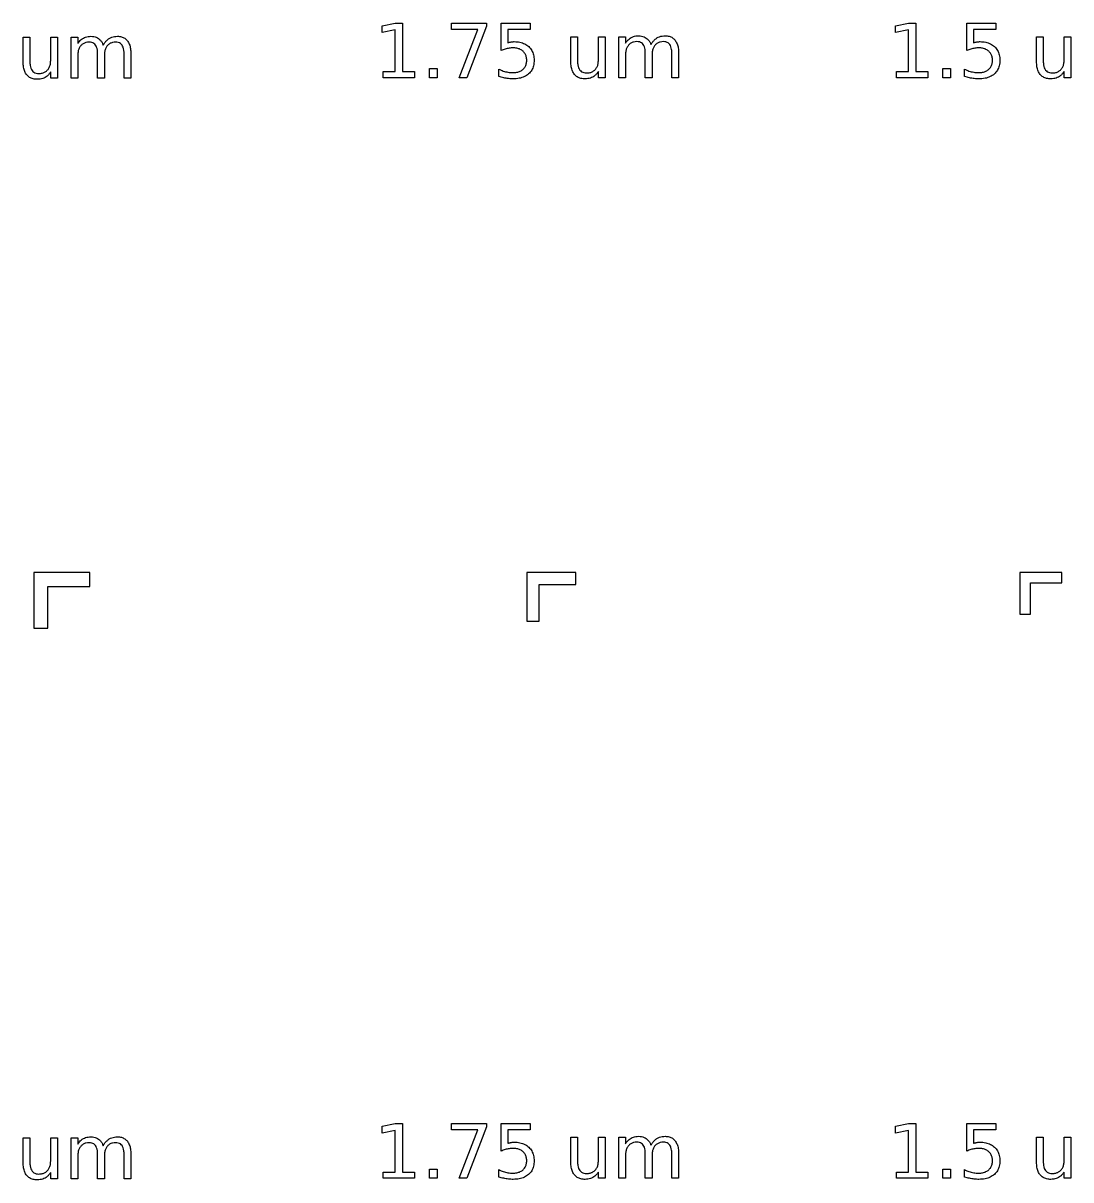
# Model space of a CAD drawing. Extents: x 1 to 50643, y 2 to 54380.
# Drawn here: x 47510 to 48576, y 24680 to 25857 of the extents above; entities that cross this region are included whole.
import ezdxf

# ---------------------------------------------------------------- set-up
doc = ezdxf.new("R2010")
doc.units = 0
doc.layers.add('Layer_1', color=7, linetype='CONTINUOUS')

msp = doc.modelspace()

# ---------------------------------------------------------------- linework, layer by layer
at = {"layer": 'Layer_1', "color": 7}
for points in [[(47876.131878, 25807.334309), (47888.409012, 25807.334309), (47888.409012, 25849.709108), (47875.052982, 25847.030969), (47875.052982, 25853.876422), (47888.33458, 25856.554561), (47895.849676, 25856.554561), (47895.849676, 25807.334309), (47908.126783, 25807.334309), (47908.126783, 25801.009906), (47876.131878, 25801.009906)], [(47945.627801, 25856.554561), (47981.343024, 25856.554561), (47981.343024, 25853.354833), (47961.178798, 25801.009906), (47953.328881, 25801.009906), (47972.302604, 25850.229888), (47945.627801, 25850.229888)], [(48398.245345, 25807.334309), (48410.522479, 25807.334309), (48410.522479, 25849.709108), (48397.166449, 25847.030969), (48397.166449, 25853.876422), (48410.448048, 25856.554561), (48417.963143, 25856.554561), (48417.963143, 25807.334309), (48430.24025, 25807.334309), (48430.24025, 25801.009906), (48398.245345, 25801.009906)], [(47923.305756, 25810.459525), (47931.155672, 25810.459525), (47931.155672, 25801.009906), (47923.305756, 25801.009906)], [(48445.419223, 25810.459525), (48453.26914, 25810.459525), (48453.26914, 25801.009906), (48445.419223, 25801.009906)], [(47521.018549, 25298.098088), (47521.018549, 25283.924433), (47521.018549, 25241.405308), (47535.19263, 25241.405308), (47535.19263, 25283.924433), (47577.711471, 25283.924433), (47577.711471, 25298.098088), (47535.19263, 25298.098088)], [(48022.41699, 25298.098088), (48022.41699, 25285.696143), (48022.41699, 25248.491668), (48034.81885, 25248.491668), (48034.81885, 25285.696143), (48072.023297, 25285.696143), (48072.023297, 25298.098088), (48034.81885, 25298.098088)], [(48523.816564, 25298.098088), (48523.816564, 25287.46774), (48523.816564, 25255.578141), (48534.446487, 25255.578141), (48534.446487, 25287.46774), (48566.336256, 25287.46774), (48566.336256, 25298.098088), (48534.446487, 25298.098088)], [(47876.131878, 24688.414449), (47888.409012, 24688.414449), (47888.409012, 24730.789248), (47875.052982, 24728.111109), (47875.052982, 24734.956562), (47888.33458, 24737.634701), (47895.849676, 24737.634701), (47895.849676, 24688.414449), (47908.126783, 24688.414449), (47908.126783, 24682.090046), (47876.131878, 24682.090046)], [(47945.627801, 24737.634701), (47981.343024, 24737.634701), (47981.343024, 24734.434973), (47961.178798, 24682.090046), (47953.328881, 24682.090046), (47972.302604, 24731.310028), (47945.627801, 24731.310028)], [(48398.245345, 24688.414449), (48410.522479, 24688.414449), (48410.522479, 24730.789248), (48397.166449, 24728.111109), (48397.166449, 24734.956562), (48410.448048, 24737.634701), (48417.963143, 24737.634701), (48417.963143, 24688.414449), (48430.24025, 24688.414449), (48430.24025, 24682.090046), (48398.245345, 24682.090046)], [(47923.305756, 24691.539665), (47931.155672, 24691.539665), (47931.155672, 24682.090046), (47923.305756, 24682.090046)], [(48445.419223, 24691.539665), (48453.26914, 24691.539665), (48453.26914, 24682.090046), (48445.419223, 24682.090046)]]:
    msp.add_lwpolyline(points, close=True, dxfattribs=at)
for points in [[(47996.075568, 25856.554561), (48025.577833, 25856.554561), (48025.577833, 25850.229888), (48002.958196, 25850.229888), (48002.958196, 25836.613495)], [(47996.075568, 25828.649271), (47996.075568, 25856.554561)], [(48469.713048, 25856.554561), (48499.215313, 25856.554561), (48499.215313, 25850.229888), (48476.595676, 25850.229888), (48476.595676, 25836.613495)], [(48469.713048, 25828.649271), (48469.713048, 25856.554561)], [(47509.967482, 25816.943497), (47509.967482, 25842.167408), (47516.812908, 25842.167408), (47516.812908, 25817.203751)], [(47538.018881, 25818.543091), (47538.018881, 25842.167408), (47544.864307, 25842.167408), (47544.864307, 25800.49967), (47538.018881, 25800.49967), (47538.018881, 25806.898586)], [(47565.586407, 25824.049204), (47565.586407, 25800.49967), (47558.703779, 25800.49967), (47558.703779, 25842.167408), (47565.586407, 25842.167408), (47565.586407, 25835.693979)], [(48067.022411, 25817.453733), (48067.022411, 25842.677644), (48073.867836, 25842.677644), (48073.867836, 25817.713988)], [(48095.07381, 25819.053327), (48095.07381, 25842.677644), (48101.919236, 25842.677644), (48101.919236, 25801.009906), (48095.07381, 25801.009906), (48095.07381, 25807.408822)], [(48122.641335, 25824.55944), (48122.641335, 25801.009906), (48115.758707, 25801.009906), (48115.758707, 25842.677644), (48122.641335, 25842.677644), (48122.641335, 25836.204215)], [(48540.65989, 25817.453733), (48540.65989, 25842.677644), (48547.505289, 25842.677644), (48547.505289, 25817.713988)], [(48568.711262, 25819.053327), (48568.711262, 25842.677644), (48575.556661, 25842.677644), (48575.556661, 25801.009906), (48568.711262, 25801.009906), (48568.711262, 25807.408822)], [(47591.405556, 25834.168897), (47591.405664, 25834.168627)], [(48148.460484, 25834.679134), (48148.460592, 25834.678864)], [(47509.967536, 25816.944307), (47509.967482, 25816.943497)], [(47592.55891, 25824.049204), (47592.55891, 25800.49967), (47585.676282, 25800.49967), (47585.676282, 25825.4258)], [(47619.531414, 25825.649068), (47619.531414, 25800.49967), (47612.648786, 25800.49967), (47612.648786, 25825.4258)], [(48067.022465, 25817.454543), (48067.022411, 25817.453733)], [(48149.613839, 25824.55944), (48149.613839, 25801.009906), (48142.731211, 25801.009906), (48142.731211, 25825.936036)], [(48176.586342, 25826.159304), (48176.586342, 25801.009906), (48169.703714, 25801.009906), (48169.703714, 25825.936036)], [(48540.659917, 25817.454543), (48540.65989, 25817.453733)], [(47993.731765, 25802.310909), (47993.731765, 25809.863153)], [(48467.369217, 25802.310909), (48467.369217, 25809.863153)], [(47996.075568, 24737.634701), (48025.577833, 24737.634701), (48025.577833, 24731.310028), (48002.958196, 24731.310028), (48002.958196, 24717.693635)], [(47996.075568, 24709.729411), (47996.075568, 24737.634701)], [(48469.713048, 24737.634701), (48499.215313, 24737.634701), (48499.215313, 24731.310028), (48476.595676, 24731.310028), (48476.595676, 24717.693635)], [(48469.713048, 24709.729411), (48469.713048, 24737.634701)], [(47509.967482, 24698.023637), (47509.967482, 24723.247548), (47516.812908, 24723.247548), (47516.812908, 24698.283891)], [(47538.018881, 24699.623231), (47538.018881, 24723.247548), (47544.864307, 24723.247548), (47544.864307, 24681.57981), (47538.018881, 24681.57981), (47538.018881, 24687.978726)], [(47565.586407, 24705.129344), (47565.586407, 24681.57981), (47558.703779, 24681.57981), (47558.703779, 24723.247548), (47565.586407, 24723.247548), (47565.586407, 24716.774119)], [(48067.022411, 24698.533873), (48067.022411, 24723.757784), (48073.867836, 24723.757784), (48073.867836, 24698.794128)], [(48095.07381, 24700.133467), (48095.07381, 24723.757784), (48101.919236, 24723.757784), (48101.919236, 24682.090046), (48095.07381, 24682.090046), (48095.07381, 24688.488962)], [(48122.641335, 24705.63958), (48122.641335, 24682.090046), (48115.758707, 24682.090046), (48115.758707, 24723.757784), (48122.641335, 24723.757784), (48122.641335, 24717.284355)], [(48540.65989, 24698.533873), (48540.65989, 24723.757784), (48547.505289, 24723.757784), (48547.505289, 24698.794128)], [(48568.711262, 24700.133467), (48568.711262, 24723.757784), (48575.556661, 24723.757784), (48575.556661, 24682.090046), (48568.711262, 24682.090046), (48568.711262, 24688.488962)], [(47591.405556, 24715.249037), (47591.405664, 24715.248767)], [(48148.460484, 24715.759274), (48148.460592, 24715.759004)], [(47509.967536, 24698.024447), (47509.967482, 24698.023637)], [(47592.55891, 24705.129344), (47592.55891, 24681.57981), (47585.676282, 24681.57981), (47585.676282, 24706.50594)], [(47619.531414, 24706.729208), (47619.531414, 24681.57981), (47612.648786, 24681.57981), (47612.648786, 24706.50594)], [(48067.022465, 24698.534683), (48067.022411, 24698.533873)], [(48149.613839, 24705.63958), (48149.613839, 24682.090046), (48142.731211, 24682.090046), (48142.731211, 24707.016176)], [(48176.586342, 24707.239444), (48176.586342, 24682.090046), (48169.703714, 24682.090046), (48169.703714, 24707.016176)], [(48540.659917, 24698.534683), (48540.65989, 24698.533873)], [(47993.731765, 24683.391049), (47993.731765, 24690.943293)], [(48467.369217, 24683.391049), (48467.369217, 24690.943293)]]:
    msp.add_lwpolyline(points, dxfattribs=at)
for points, knots in [([(47565.586407, 25835.693979), (47566.115963, 25836.491127), (47567.136546, 25838.027426), (47569.042733, 25839.942135), (47571.162631, 25841.423684), (47573.54091, 25842.451373), (47576.174071, 25843.05003), (47578.984522, 25843.242609), (47581.796657, 25843.016665), (47584.450371, 25842.272934), (47585.944903, 25841.329891), (47586.680719, 25840.865594)], [0, 0, 0, 0, 2.865467, 5.522456, 8.050769, 10.581136, 13.243204, 16.115017, 18.999335, 21.678935, 24.27766, 24.27766, 24.27766, 24.27766]), ([(47586.680719, 25840.865594), (47587.357905, 25840.303854), (47588.738391, 25839.158708), (47590.333902, 25836.844799), (47591.039238, 25835.083587), (47591.405556, 25834.168897)], [0, 0, 0, 0, 2.630463, 5.362369, 8.314268, 8.314268, 8.314268, 8.314268]), ([(47591.405664, 25834.168627), (47591.983018, 25835.125547), (47593.087497, 25836.956135), (47595.165167, 25839.264684), (47597.476132, 25841.051594), (47600.064083, 25842.296479), (47602.91988, 25843.024793), (47606.268288, 25843.278265), (47609.88177, 25842.885505), (47613.476325, 25841.342378), (47615.155363, 25839.513025), (47615.997107, 25838.595926)], [0, 0, 0, 0, 3.346831, 6.402488, 9.257338, 12.058267, 14.954848, 18.048226, 22.090022, 25.769364, 29.468256, 29.468256, 29.468256, 29.468256]), ([(47615.997107, 25838.595926), (47616.713765, 25837.473127), (47618.237035, 25835.086598), (47619.336143, 25830.596497), (47619.463182, 25827.377791), (47619.531414, 25825.649068)], [0, 0, 0, 0, 3.974643, 8.448175, 13.638508, 13.638508, 13.638508, 13.638508]), ([(48122.641335, 25836.204215), (48123.170891, 25837.001363), (48124.191475, 25838.537662), (48126.097661, 25840.452371), (48128.217559, 25841.93392), (48130.595838, 25842.96161), (48133.228999, 25843.560267), (48136.03945, 25843.752845), (48138.851585, 25843.526902), (48141.505299, 25842.783171), (48142.999831, 25841.840128), (48143.735648, 25841.375831)], [0, 0, 0, 0, 2.865467, 5.522456, 8.050769, 10.581136, 13.243204, 16.115017, 18.999335, 21.678935, 24.27766, 24.27766, 24.27766, 24.27766]), ([(48143.735648, 25841.375831), (48144.412833, 25840.81409), (48145.793319, 25839.668944), (48147.38883, 25837.355036), (48148.094166, 25835.593824), (48148.460484, 25834.679134)], [0, 0, 0, 0, 2.630463, 5.362369, 8.314268, 8.314268, 8.314268, 8.314268]), ([(48148.460592, 25834.678864), (48149.037992, 25835.635781), (48150.142547, 25837.466347), (48152.220205, 25839.774878), (48154.531074, 25841.561866), (48157.119015, 25842.806709), (48159.974808, 25843.535031), (48163.323217, 25843.7885), (48166.936699, 25843.395741), (48170.531253, 25841.852614), (48172.210292, 25840.023262), (48173.052036, 25839.106162)], [0, 0, 0, 0, 3.346896, 6.402553, 9.257308, 12.058236, 14.954818, 18.048196, 22.089992, 25.769334, 29.468226, 29.468226, 29.468226, 29.468226]), ([(48173.052036, 25839.106162), (48173.768694, 25837.983363), (48175.291964, 25835.596834), (48176.391072, 25831.106733), (48176.518111, 25827.888028), (48176.586342, 25826.159304)], [0, 0, 0, 0, 3.974643, 8.448175, 13.638508, 13.638508, 13.638508, 13.638508]), ([(47568.674285, 25833.647848), (47568.051626, 25832.796611), (47566.763799, 25831.03602), (47565.759371, 25827.687631), (47565.64626, 25825.308264), (47565.586407, 25824.049204)], [0, 0, 0, 0, 3.146235, 6.507269, 10.284576, 10.284576, 10.284576, 10.284576]), ([(47583.555639, 25834.317383), (47583.034725, 25834.901381), (47581.978064, 25836.086005), (47579.616264, 25837.046684), (47576.819072, 25837.32518), (47573.806872, 25836.986212), (47570.852291, 25835.793282), (47569.401413, 25834.364102), (47568.674285, 25833.647848)], [0, 0, 0, 0, 2.321249, 4.708593, 7.42296, 10.704416, 13.726629, 16.762952, 16.762952, 16.762952, 16.762952]), ([(47585.676282, 25825.4258), (47585.635282, 25826.64865), (47585.56028, 25828.885619), (47584.936964, 25831.962059), (47583.987971, 25833.580205), (47583.555639, 25834.317383)], [0, 0, 0, 0, 3.674136, 6.721127, 9.270793, 9.270793, 9.270793, 9.270793]), ([(47612.648786, 25825.4258), (47612.612553, 25826.646547), (47612.546135, 25828.884243), (47611.864704, 25831.92101), (47610.692942, 25834.328965), (47608.93405, 25836.060681), (47606.637252, 25837.052575), (47603.837144, 25837.321211), (47600.813488, 25836.997304), (47597.870418, 25835.791319), (47595.504672, 25833.751851), (47593.768641, 25831.037898), (47592.721394, 25827.713708), (47592.61517, 25825.318041), (47592.55891, 25824.049204)], [0, 0, 0, 0, 3.657612, 6.704603, 9.268965, 11.584273, 13.948965, 16.622292, 19.944293, 22.984484, 26.013613, 29.163319, 32.536177, 36.334097, 36.334097, 36.334097, 36.334097]), ([(47993.731765, 25809.863153), (47994.477856, 25809.479124), (47995.958763, 25808.716869), (47998.278589, 25807.81695), (48000.648745, 25807.11029), (48003.091708, 25806.612438), (48005.618281, 25806.318921), (48008.669279, 25806.194143), (48012.081441, 25806.455376), (48015.602603, 25807.581634), (48018.479793, 25809.49614), (48020.641471, 25812.084064), (48021.922254, 25815.295284), (48022.27687, 25818.828392), (48021.922252, 25822.361454), (48020.641451, 25825.572631), (48018.479793, 25828.160312), (48015.602566, 25830.075596), (48012.081598, 25831.198632), (48008.869409, 25831.455747), (48006.18998, 25831.351081), (48004.173657, 25831.134983), (48002.844873, 25830.867784), (48002.17692, 25830.733468)], [0, 0, 0, 0, 2.515932, 4.993842, 7.451539, 9.928283, 12.463268, 15.073526, 19.084373, 22.664773, 26.040019, 29.316739, 32.626046, 36.25072, 39.875245, 43.184468, 46.461165, 49.836412, 53.416811, 57.427659, 59.438018, 61.459358, 63.502485, 63.502485, 63.502485, 63.502485]), ([(48002.17692, 25830.733468), (48001.507345, 25830.566582), (48000.142422, 25830.226385), (47998.104102, 25829.524445), (47996.760887, 25828.94494), (47996.075568, 25828.649271)], [0, 0, 0, 0, 2.069507, 4.218676, 6.457431, 6.457431, 6.457431, 6.457431]), ([(48002.958196, 25836.613495), (48003.320707, 25836.730696), (48004.04004, 25836.963259), (48005.133526, 25837.237365), (48005.867456, 25837.367074), (48006.232086, 25837.431515)], [0, 0, 0, 0, 1.142777, 2.267623, 3.378248, 3.378248, 3.378248, 3.378248]), ([(48006.232086, 25837.431515), (48006.595218, 25837.491002), (48007.318888, 25837.60955), (48008.412857, 25837.706863), (48011.074134, 25837.77581), (48015.120478, 25837.41282), (48020.219548, 25835.722071), (48024.378022, 25832.826448), (48027.493056, 25828.932378), (48029.334778, 25824.121252), (48029.850648, 25818.780573), (48029.31831, 25813.442291), (48027.489572, 25808.495036), (48025.212954, 25806.072872), (48024.089711, 25804.877819)], [0, 0, 0, 0, 1.103656, 2.199433, 3.29127, 9.089658, 14.286084, 19.22862, 24.080149, 29.024392, 34.460739, 40.030452, 45.039162, 49.917021, 49.917021, 49.917021, 49.917021]), ([(48125.729213, 25834.158084), (48125.106555, 25833.306847), (48123.818728, 25831.546256), (48122.8143, 25828.197868), (48122.701189, 25825.8185), (48122.641335, 25824.55944)], [0, 0, 0, 0, 3.146235, 6.507269, 10.284576, 10.284576, 10.284576, 10.284576]), ([(48140.610568, 25834.827619), (48140.089654, 25835.411617), (48139.032993, 25836.596241), (48136.671193, 25837.55692), (48133.874001, 25837.835417), (48130.861801, 25837.496448), (48127.90722, 25836.303518), (48126.456342, 25834.874338), (48125.729213, 25834.158084)], [0, 0, 0, 0, 2.321249, 4.708593, 7.42296, 10.704416, 13.726629, 16.762952, 16.762952, 16.762952, 16.762952]), ([(48142.731211, 25825.936036), (48142.690211, 25827.158886), (48142.615208, 25829.395855), (48141.991892, 25832.472295), (48141.0429, 25834.090441), (48140.610568, 25834.827619)], [0, 0, 0, 0, 3.674136, 6.721127, 9.270793, 9.270793, 9.270793, 9.270793]), ([(48169.703714, 25825.936036), (48169.667481, 25827.156783), (48169.601064, 25829.394479), (48168.919632, 25832.431247), (48167.74787, 25834.839201), (48165.988978, 25836.570917), (48163.692181, 25837.562811), (48160.892072, 25837.831447), (48157.868416, 25837.507541), (48154.925346, 25836.301556), (48152.559601, 25834.262087), (48150.823569, 25831.548134), (48149.776323, 25828.223944), (48149.670099, 25825.828277), (48149.613839, 25824.55944)], [0, 0, 0, 0, 3.657612, 6.704603, 9.268965, 11.584273, 13.948965, 16.622292, 19.944293, 22.984484, 26.013613, 29.163319, 32.536177, 36.334097, 36.334097, 36.334097, 36.334097]), ([(48467.369217, 25809.863153), (48468.115312, 25809.479124), (48469.596224, 25808.716871), (48471.91605, 25807.816952), (48474.286205, 25807.110286), (48476.729174, 25806.612439), (48479.255756, 25806.318921), (48482.306753, 25806.194143), (48485.718913, 25806.455376), (48489.240072, 25807.581638), (48492.117271, 25809.496136), (48494.27895, 25812.084065), (48495.559733, 25815.295284), (48495.914349, 25818.828392), (48495.559731, 25822.361454), (48494.27893, 25825.572631), (48492.117271, 25828.160316), (48489.240036, 25830.075592), (48485.719069, 25831.198632), (48482.506884, 25831.455747), (48479.827459, 25831.351081), (48477.811136, 25831.134983), (48476.482352, 25830.867784), (48475.814399, 25830.733468)], [0, 0, 0, 0, 2.515942, 4.993853, 7.451538, 9.928297, 12.463291, 15.073552, 19.084387, 22.664786, 26.040043, 29.316763, 32.62607, 36.250744, 39.875269, 43.184492, 46.461189, 49.836446, 53.416845, 57.42768, 59.43804, 61.45938, 63.502507, 63.502507, 63.502507, 63.502507]), ([(48475.814399, 25830.733468), (48475.144825, 25830.566582), (48473.779902, 25830.226385), (48471.741581, 25829.524445), (48470.398367, 25828.94494), (48469.713048, 25828.649271)], [0, 0, 0, 0, 2.069507, 4.218676, 6.457431, 6.457431, 6.457431, 6.457431]), ([(48476.595676, 25836.613495), (48476.958186, 25836.730696), (48477.677519, 25836.963259), (48478.771005, 25837.237365), (48479.504935, 25837.367074), (48479.869566, 25837.431515)], [0, 0, 0, 0, 1.142777, 2.267623, 3.378248, 3.378248, 3.378248, 3.378248]), ([(48479.869566, 25837.431515), (48480.232697, 25837.491002), (48480.956368, 25837.60955), (48482.050337, 25837.706863), (48484.711609, 25837.77581), (48488.75795, 25837.412819), (48493.857016, 25835.722067), (48498.015501, 25832.826456), (48501.13052, 25828.932374), (48502.972233, 25824.12125), (48503.488099, 25818.780572), (48502.955764, 25813.442293), (48501.127037, 25808.495039), (48498.850428, 25806.072873), (48497.727191, 25804.877819)], [0, 0, 0, 0, 1.103656, 2.199433, 3.29127, 9.089646, 14.286072, 19.228617, 24.080138, 29.024377, 34.460724, 40.030437, 45.039143, 49.916992, 49.916992, 49.916992, 49.916992]), ([(47532.215149, 25801.243717), (47531.458924, 25800.876325), (47529.916838, 25800.127144), (47527.319154, 25799.546856), (47524.044297, 25799.32515), (47520.308385, 25799.686634), (47516.478003, 25801.189731), (47513.471816, 25803.80791), (47511.381064, 25807.410718), (47510.153729, 25811.902308), (47510.032727, 25815.178968), (47509.967536, 25816.944307)], [0, 0, 0, 0, 2.515219, 5.129008, 7.918347, 12.348616, 16.275096, 20.064312, 24.07324, 28.599235, 33.885937, 33.885937, 33.885937, 33.885937]), ([(47516.812908, 25817.203751), (47516.857266, 25815.99656), (47516.939082, 25813.76995), (47517.638047, 25810.685808), (47518.65055, 25809.063605), (47519.119563, 25808.312168)], [0, 0, 0, 0, 3.625967, 6.687936, 9.3303, 9.3303, 9.3303, 9.3303]), ([(47534.782194, 25808.90746), (47535.434293, 25809.757669), (47536.777833, 25811.509379), (47537.838018, 25814.880409), (47537.956338, 25817.276519), (47538.018881, 25818.543091)], [0, 0, 0, 0, 3.19546, 6.5837, 10.383001, 10.383001, 10.383001, 10.383001]), ([(48089.270078, 25801.753954), (48088.513853, 25801.386562), (48086.971766, 25800.63738), (48084.374082, 25800.057092), (48081.099226, 25799.835386), (48077.363314, 25800.19687), (48073.532931, 25801.699967), (48070.526745, 25804.318147), (48068.435992, 25807.920954), (48067.208657, 25812.412544), (48067.087656, 25815.689205), (48067.022465, 25817.454543)], [0, 0, 0, 0, 2.515219, 5.129008, 7.918347, 12.348616, 16.275096, 20.064312, 24.07324, 28.599235, 33.885937, 33.885937, 33.885937, 33.885937]), ([(48073.867836, 25817.713988), (48073.912194, 25816.506797), (48073.994011, 25814.280186), (48074.692975, 25811.196044), (48075.705479, 25809.573842), (48076.174491, 25808.822404)], [0, 0, 0, 0, 3.625967, 6.687936, 9.3303, 9.3303, 9.3303, 9.3303]), ([(48091.837123, 25809.417696), (48092.489222, 25810.267905), (48093.832762, 25812.019615), (48094.892947, 25815.390646), (48095.011267, 25817.786755), (48095.07381, 25819.053327)], [0, 0, 0, 0, 3.19546, 6.5837, 10.383001, 10.383001, 10.383001, 10.383001]), ([(48562.90753, 25801.753954), (48562.151304, 25801.386562), (48560.609214, 25800.637379), (48558.011521, 25800.057092), (48554.73666, 25799.835386), (48551.000747, 25800.19687), (48547.170369, 25801.699971), (48544.164169, 25804.318138), (48542.073435, 25807.920958), (48540.846108, 25812.412545), (48540.725107, 25815.689205), (48540.659917, 25817.454543)], [0, 0, 0, 0, 2.515222, 5.12902, 7.918373, 12.348631, 16.27511, 20.064335, 24.073256, 28.599248, 33.88595, 33.88595, 33.88595, 33.88595]), ([(48547.505289, 25817.713988), (48547.549647, 25816.506797), (48547.631463, 25814.280186), (48548.330428, 25811.196044), (48549.342931, 25809.573842), (48549.811944, 25808.822404)], [0, 0, 0, 0, 3.625967, 6.687936, 9.3303, 9.3303, 9.3303, 9.3303]), ([(48565.474548, 25809.417696), (48566.126653, 25810.267905), (48567.470202, 25812.019612), (48568.530398, 25815.390644), (48568.648719, 25817.786755), (48568.711262, 25819.053327)], [0, 0, 0, 0, 3.195469, 6.583711, 10.383012, 10.383012, 10.383012, 10.383012]), ([(47519.119563, 25808.312168), (47519.68295, 25807.72042), (47520.828357, 25806.517352), (47523.309417, 25805.549952), (47526.245883, 25805.266679), (47529.396356, 25805.601936), (47532.489953, 25806.764656), (47534.022013, 25808.196837), (47534.782194, 25808.90746)], [0, 0, 0, 0, 2.42579, 4.931814, 7.769833, 11.227324, 14.3707, 17.46644, 17.46644, 17.46644, 17.46644]), ([(47538.018881, 25806.898586), (47537.457346, 25806.109397), (47536.373439, 25804.586062), (47534.422791, 25802.650938), (47532.938572, 25801.70485), (47532.215149, 25801.243717)], [0, 0, 0, 0, 2.903556, 5.604602, 8.172962, 8.172962, 8.172962, 8.172962]), ([(48024.089711, 25804.877819), (48022.725389, 25803.875155), (48019.873634, 25801.77935), (48014.374058, 25800.240592), (48009.665585, 25799.867731), (48005.990202, 25799.976509), (48003.604776, 25800.170075), (48002.013227, 25800.406838), (48001.209631, 25800.526383)], [0, 0, 0, 0, 5.043738, 10.542604, 16.829258, 19.178134, 21.56744, 24.00418, 24.00418, 24.00418, 24.00418]), ([(48076.174491, 25808.822404), (48076.737878, 25808.230656), (48077.883286, 25807.027588), (48080.364346, 25806.060189), (48083.300812, 25805.776915), (48086.451284, 25806.112172), (48089.544882, 25807.274892), (48091.076941, 25808.707073), (48091.837123, 25809.417696)], [0, 0, 0, 0, 2.42579, 4.931814, 7.769833, 11.227324, 14.3707, 17.46644, 17.46644, 17.46644, 17.46644]), ([(48095.07381, 25807.408822), (48094.512274, 25806.619633), (48093.428368, 25805.096298), (48091.47772, 25803.161175), (48089.993501, 25802.215086), (48089.270078, 25801.753954)], [0, 0, 0, 0, 2.903556, 5.604602, 8.172962, 8.172962, 8.172962, 8.172962]), ([(48497.727191, 25804.877819), (48496.362869, 25803.875155), (48493.511113, 25801.77935), (48488.011537, 25800.240592), (48483.303064, 25799.867731), (48479.627682, 25799.976509), (48477.242255, 25800.170075), (48475.650706, 25800.406838), (48474.84711, 25800.526383)], [0, 0, 0, 0, 5.043738, 10.542604, 16.829258, 19.178134, 21.56744, 24.00418, 24.00418, 24.00418, 24.00418]), ([(48549.811944, 25808.822404), (48550.375331, 25808.230656), (48551.520738, 25807.027588), (48554.001799, 25806.060189), (48556.938259, 25805.776915), (48560.088724, 25806.112172), (48563.182312, 25807.274894), (48564.714368, 25808.707073), (48565.474548, 25809.417696)], [0, 0, 0, 0, 2.42579, 4.931814, 7.769833, 11.227309, 14.370677, 17.466415, 17.466415, 17.466415, 17.466415]), ([(48568.711262, 25807.408822), (48568.149727, 25806.619633), (48567.06582, 25805.096298), (48565.115172, 25803.161175), (48563.630953, 25802.215086), (48562.90753, 25801.753954)], [0, 0, 0, 0, 2.903556, 5.604602, 8.172962, 8.172962, 8.172962, 8.172962]), ([(48001.209631, 25800.526383), (48000.396522, 25800.672835), (47998.742619, 25800.970726), (47996.247462, 25801.569934), (47994.57988, 25802.061105), (47993.731765, 25802.310909)], [0, 0, 0, 0, 2.478238, 5.040855, 7.69306, 7.69306, 7.69306, 7.69306]), ([(48474.84711, 25800.526383), (48474.033996, 25800.672835), (48472.380085, 25800.970725), (48469.884919, 25801.569933), (48468.217334, 25802.061105), (48467.369217, 25802.310909)], [0, 0, 0, 0, 2.478253, 5.040878, 7.693087, 7.693087, 7.693087, 7.693087]), ([(47565.586407, 24716.774119), (47566.115963, 24717.571267), (47567.136546, 24719.107566), (47569.042733, 24721.022275), (47571.162631, 24722.503824), (47573.54091, 24723.531513), (47576.174071, 24724.13017), (47578.984522, 24724.322749), (47581.796657, 24724.096805), (47584.450371, 24723.353074), (47585.944903, 24722.410031), (47586.680719, 24721.945734)], [0, 0, 0, 0, 2.865467, 5.522456, 8.050769, 10.581136, 13.243204, 16.115017, 18.999335, 21.678935, 24.27766, 24.27766, 24.27766, 24.27766]), ([(47586.680719, 24721.945734), (47587.357905, 24721.383994), (47588.738391, 24720.238848), (47590.333902, 24717.924939), (47591.039238, 24716.163727), (47591.405556, 24715.249037)], [0, 0, 0, 0, 2.630463, 5.362369, 8.314268, 8.314268, 8.314268, 8.314268]), ([(47591.405664, 24715.248767), (47591.983018, 24716.205687), (47593.087497, 24718.036275), (47595.165167, 24720.344823), (47597.476132, 24722.131734), (47600.064083, 24723.376619), (47602.91988, 24724.104933), (47606.268288, 24724.358405), (47609.88177, 24723.965645), (47613.476325, 24722.422518), (47615.155363, 24720.593165), (47615.997107, 24719.676066)], [0, 0, 0, 0, 3.346831, 6.402488, 9.257338, 12.058267, 14.954848, 18.048226, 22.090022, 25.769364, 29.468256, 29.468256, 29.468256, 29.468256]), ([(48122.641335, 24717.284355), (48123.170891, 24718.081503), (48124.191475, 24719.617802), (48126.097661, 24721.532511), (48128.217559, 24723.01406), (48130.595838, 24724.041749), (48133.228999, 24724.640407), (48136.03945, 24724.832985), (48138.851585, 24724.607042), (48141.505299, 24723.863311), (48142.999831, 24722.920268), (48143.735648, 24722.455971)], [0, 0, 0, 0, 2.865467, 5.522456, 8.050769, 10.581136, 13.243204, 16.115017, 18.999335, 21.678935, 24.27766, 24.27766, 24.27766, 24.27766]), ([(48143.735648, 24722.455971), (48144.412833, 24721.89423), (48145.793319, 24720.749084), (48147.38883, 24718.435176), (48148.094166, 24716.673964), (48148.460484, 24715.759274)], [0, 0, 0, 0, 2.630463, 5.362369, 8.314268, 8.314268, 8.314268, 8.314268]), ([(48148.460592, 24715.759004), (48149.037992, 24716.715921), (48150.142547, 24718.546487), (48152.220205, 24720.855018), (48154.531074, 24722.642006), (48157.119015, 24723.886849), (48159.974808, 24724.615171), (48163.323217, 24724.86864), (48166.936699, 24724.475881), (48170.531253, 24722.932754), (48172.210292, 24721.103402), (48173.052036, 24720.186302)], [0, 0, 0, 0, 3.346896, 6.402553, 9.257308, 12.058236, 14.954818, 18.048196, 22.089992, 25.769334, 29.468226, 29.468226, 29.468226, 29.468226]), ([(47568.674285, 24714.727988), (47568.051626, 24713.876751), (47566.763799, 24712.11616), (47565.759371, 24708.767771), (47565.64626, 24706.388404), (47565.586407, 24705.129344)], [0, 0, 0, 0, 3.146235, 6.507269, 10.284576, 10.284576, 10.284576, 10.284576]), ([(47583.555639, 24715.397523), (47583.034725, 24715.981521), (47581.978064, 24717.166145), (47579.616264, 24718.126824), (47576.819072, 24718.40532), (47573.806872, 24718.066352), (47570.852291, 24716.873422), (47569.401413, 24715.444242), (47568.674285, 24714.727988)], [0, 0, 0, 0, 2.321249, 4.708593, 7.42296, 10.704416, 13.726629, 16.762952, 16.762952, 16.762952, 16.762952]), ([(47585.676282, 24706.50594), (47585.635282, 24707.72879), (47585.56028, 24709.965759), (47584.936964, 24713.042199), (47583.987971, 24714.660345), (47583.555639, 24715.397523)], [0, 0, 0, 0, 3.674136, 6.721127, 9.270793, 9.270793, 9.270793, 9.270793]), ([(47612.648786, 24706.50594), (47612.612553, 24707.726687), (47612.546135, 24709.964383), (47611.864704, 24713.00115), (47610.692942, 24715.409105), (47608.93405, 24717.140821), (47606.637252, 24718.132715), (47603.837144, 24718.401351), (47600.813488, 24718.077444), (47597.870418, 24716.871459), (47595.504672, 24714.831991), (47593.768641, 24712.118038), (47592.721394, 24708.793848), (47592.61517, 24706.398181), (47592.55891, 24705.129344)], [0, 0, 0, 0, 3.657612, 6.704603, 9.268965, 11.584273, 13.948965, 16.622292, 19.944293, 22.984484, 26.013613, 29.163319, 32.536177, 36.334097, 36.334097, 36.334097, 36.334097]), ([(47615.997107, 24719.676066), (47616.713765, 24718.553267), (47618.237035, 24716.166738), (47619.336143, 24711.676637), (47619.463182, 24708.457931), (47619.531414, 24706.729208)], [0, 0, 0, 0, 3.974643, 8.448175, 13.638508, 13.638508, 13.638508, 13.638508]), ([(47993.731765, 24690.943293), (47994.477856, 24690.559264), (47995.958763, 24689.797009), (47998.278589, 24688.89709), (48000.648745, 24688.19043), (48003.091708, 24687.692578), (48005.618281, 24687.399061), (48008.669279, 24687.274283), (48012.081441, 24687.535516), (48015.602603, 24688.661774), (48018.479793, 24690.57628), (48020.641471, 24693.164204), (48021.922254, 24696.375424), (48022.27687, 24699.908532), (48021.922252, 24703.441594), (48020.641451, 24706.652771), (48018.479793, 24709.240452), (48015.602566, 24711.155736), (48012.081598, 24712.278772), (48008.869409, 24712.535887), (48006.18998, 24712.431221), (48004.173657, 24712.215123), (48002.844873, 24711.947924), (48002.17692, 24711.813608)], [0, 0, 0, 0, 2.515932, 4.993842, 7.451539, 9.928283, 12.463268, 15.073526, 19.084373, 22.664773, 26.040019, 29.316739, 32.626046, 36.25072, 39.875245, 43.184468, 46.461165, 49.836412, 53.416811, 57.427659, 59.438018, 61.459358, 63.502485, 63.502485, 63.502485, 63.502485]), ([(48002.17692, 24711.813608), (48001.507345, 24711.646722), (48000.142422, 24711.306525), (47998.104102, 24710.604585), (47996.760887, 24710.02508), (47996.075568, 24709.729411)], [0, 0, 0, 0, 2.069507, 4.218676, 6.457431, 6.457431, 6.457431, 6.457431]), ([(48002.958196, 24717.693635), (48003.320707, 24717.810836), (48004.04004, 24718.043399), (48005.133526, 24718.317505), (48005.867456, 24718.447214), (48006.232086, 24718.511655)], [0, 0, 0, 0, 1.142777, 2.267623, 3.378248, 3.378248, 3.378248, 3.378248]), ([(48006.232086, 24718.511655), (48006.595218, 24718.571142), (48007.318888, 24718.68969), (48008.412857, 24718.787003), (48011.074134, 24718.85595), (48015.120478, 24718.49296), (48020.219548, 24716.802211), (48024.378022, 24713.906588), (48027.493056, 24710.012518), (48029.334778, 24705.201392), (48029.850648, 24699.860713), (48029.31831, 24694.522431), (48027.489572, 24689.575176), (48025.212954, 24687.153012), (48024.089711, 24685.957959)], [0, 0, 0, 0, 1.103656, 2.199433, 3.29127, 9.089658, 14.286084, 19.22862, 24.080149, 29.024392, 34.460739, 40.030452, 45.039162, 49.917021, 49.917021, 49.917021, 49.917021]), ([(48125.729213, 24715.238224), (48125.106555, 24714.386987), (48123.818728, 24712.626396), (48122.8143, 24709.278008), (48122.701189, 24706.89864), (48122.641335, 24705.63958)], [0, 0, 0, 0, 3.146235, 6.507269, 10.284576, 10.284576, 10.284576, 10.284576]), ([(48140.610568, 24715.907759), (48140.089654, 24716.491757), (48139.032993, 24717.676381), (48136.671193, 24718.63706), (48133.874001, 24718.915557), (48130.861801, 24718.576588), (48127.90722, 24717.383658), (48126.456342, 24715.954478), (48125.729213, 24715.238224)], [0, 0, 0, 0, 2.321249, 4.708593, 7.42296, 10.704416, 13.726629, 16.762952, 16.762952, 16.762952, 16.762952]), ([(48142.731211, 24707.016176), (48142.690211, 24708.239026), (48142.615208, 24710.475995), (48141.991892, 24713.552435), (48141.0429, 24715.170581), (48140.610568, 24715.907759)], [0, 0, 0, 0, 3.674136, 6.721127, 9.270793, 9.270793, 9.270793, 9.270793]), ([(48169.703714, 24707.016176), (48169.667481, 24708.236923), (48169.601064, 24710.474619), (48168.919632, 24713.511387), (48167.74787, 24715.919341), (48165.988978, 24717.651057), (48163.692181, 24718.642951), (48160.892072, 24718.911587), (48157.868416, 24718.587681), (48154.925346, 24717.381696), (48152.559601, 24715.342227), (48150.823569, 24712.628274), (48149.776323, 24709.304084), (48149.670099, 24706.908417), (48149.613839, 24705.63958)], [0, 0, 0, 0, 3.657612, 6.704603, 9.268965, 11.584273, 13.948965, 16.622292, 19.944293, 22.984484, 26.013613, 29.163319, 32.536177, 36.334097, 36.334097, 36.334097, 36.334097]), ([(48173.052036, 24720.186302), (48173.768694, 24719.063503), (48175.291964, 24716.676974), (48176.391072, 24712.186873), (48176.518111, 24708.968168), (48176.586342, 24707.239444)], [0, 0, 0, 0, 3.974643, 8.448175, 13.638508, 13.638508, 13.638508, 13.638508]), ([(48467.369217, 24690.943293), (48468.115312, 24690.559264), (48469.596224, 24689.797011), (48471.91605, 24688.897092), (48474.286205, 24688.190426), (48476.729174, 24687.692579), (48479.255756, 24687.399061), (48482.306753, 24687.274283), (48485.718913, 24687.535516), (48489.240072, 24688.661778), (48492.117271, 24690.576276), (48494.27895, 24693.164205), (48495.559733, 24696.375424), (48495.914349, 24699.908532), (48495.559731, 24703.441594), (48494.27893, 24706.652771), (48492.117271, 24709.240456), (48489.240036, 24711.155732), (48485.719069, 24712.278772), (48482.506884, 24712.535887), (48479.827459, 24712.431221), (48477.811136, 24712.215123), (48476.482352, 24711.947924), (48475.814399, 24711.813608)], [0, 0, 0, 0, 2.515942, 4.993853, 7.451538, 9.928297, 12.463291, 15.073552, 19.084387, 22.664786, 26.040043, 29.316763, 32.62607, 36.250744, 39.875269, 43.184492, 46.461189, 49.836446, 53.416845, 57.42768, 59.43804, 61.45938, 63.502507, 63.502507, 63.502507, 63.502507]), ([(48475.814399, 24711.813608), (48475.144825, 24711.646722), (48473.779902, 24711.306525), (48471.741581, 24710.604585), (48470.398367, 24710.02508), (48469.713048, 24709.729411)], [0, 0, 0, 0, 2.069507, 4.218676, 6.457431, 6.457431, 6.457431, 6.457431]), ([(48476.595676, 24717.693635), (48476.958186, 24717.810836), (48477.677519, 24718.043399), (48478.771005, 24718.317505), (48479.504935, 24718.447214), (48479.869566, 24718.511655)], [0, 0, 0, 0, 1.142777, 2.267623, 3.378248, 3.378248, 3.378248, 3.378248]), ([(48479.869566, 24718.511655), (48480.232697, 24718.571142), (48480.956368, 24718.68969), (48482.050337, 24718.787003), (48484.711609, 24718.85595), (48488.75795, 24718.492959), (48493.857016, 24716.802207), (48498.015501, 24713.906596), (48501.13052, 24710.012514), (48502.972233, 24705.20139), (48503.488099, 24699.860712), (48502.955764, 24694.522433), (48501.127037, 24689.575179), (48498.850428, 24687.153013), (48497.727191, 24685.957959)], [0, 0, 0, 0, 1.103656, 2.199433, 3.29127, 9.089646, 14.286072, 19.228617, 24.080138, 29.024377, 34.460724, 40.030437, 45.039143, 49.916992, 49.916992, 49.916992, 49.916992]), ([(47532.215149, 24682.323857), (47531.458924, 24681.956465), (47529.916838, 24681.207284), (47527.319154, 24680.626996), (47524.044297, 24680.40529), (47520.308385, 24680.766774), (47516.478003, 24682.269871), (47513.471816, 24684.88805), (47511.381064, 24688.490858), (47510.153729, 24692.982448), (47510.032727, 24696.259108), (47509.967536, 24698.024447)], [0, 0, 0, 0, 2.515219, 5.129008, 7.918347, 12.348616, 16.275096, 20.064312, 24.07324, 28.599235, 33.885937, 33.885937, 33.885937, 33.885937]), ([(47516.812908, 24698.283891), (47516.857266, 24697.0767), (47516.939082, 24694.85009), (47517.638047, 24691.765948), (47518.65055, 24690.143745), (47519.119563, 24689.392308)], [0, 0, 0, 0, 3.625967, 6.687936, 9.3303, 9.3303, 9.3303, 9.3303]), ([(47534.782194, 24689.9876), (47535.434293, 24690.837809), (47536.777833, 24692.589519), (47537.838018, 24695.960549), (47537.956338, 24698.356658), (47538.018881, 24699.623231)], [0, 0, 0, 0, 3.19546, 6.5837, 10.383001, 10.383001, 10.383001, 10.383001]), ([(48089.270078, 24682.834094), (48088.513853, 24682.466702), (48086.971766, 24681.71752), (48084.374082, 24681.137232), (48081.099226, 24680.915526), (48077.363314, 24681.27701), (48073.532931, 24682.780107), (48070.526745, 24685.398287), (48068.435992, 24689.001094), (48067.208657, 24693.492684), (48067.087656, 24696.769345), (48067.022465, 24698.534683)], [0, 0, 0, 0, 2.515219, 5.129008, 7.918347, 12.348616, 16.275096, 20.064312, 24.07324, 28.599235, 33.885937, 33.885937, 33.885937, 33.885937]), ([(48073.867836, 24698.794128), (48073.912194, 24697.586937), (48073.994011, 24695.360326), (48074.692975, 24692.276184), (48075.705479, 24690.653982), (48076.174491, 24689.902544)], [0, 0, 0, 0, 3.625967, 6.687936, 9.3303, 9.3303, 9.3303, 9.3303]), ([(48091.837123, 24690.497836), (48092.489222, 24691.348045), (48093.832762, 24693.099755), (48094.892947, 24696.470786), (48095.011267, 24698.866895), (48095.07381, 24700.133467)], [0, 0, 0, 0, 3.19546, 6.5837, 10.383001, 10.383001, 10.383001, 10.383001]), ([(48562.90753, 24682.834094), (48562.151304, 24682.466702), (48560.609214, 24681.717519), (48558.011521, 24681.137232), (48554.73666, 24680.915526), (48551.000747, 24681.27701), (48547.170369, 24682.780111), (48544.164169, 24685.398278), (48542.073435, 24689.001098), (48540.846108, 24693.492685), (48540.725107, 24696.769345), (48540.659917, 24698.534683)], [0, 0, 0, 0, 2.515222, 5.12902, 7.918373, 12.348631, 16.27511, 20.064335, 24.073256, 28.599248, 33.88595, 33.88595, 33.88595, 33.88595]), ([(48547.505289, 24698.794128), (48547.549647, 24697.586937), (48547.631463, 24695.360326), (48548.330428, 24692.276184), (48549.342931, 24690.653982), (48549.811944, 24689.902544)], [0, 0, 0, 0, 3.625967, 6.687936, 9.3303, 9.3303, 9.3303, 9.3303]), ([(48565.474548, 24690.497836), (48566.126653, 24691.348045), (48567.470202, 24693.099752), (48568.530398, 24696.470784), (48568.648719, 24698.866895), (48568.711262, 24700.133467)], [0, 0, 0, 0, 3.195469, 6.583711, 10.383012, 10.383012, 10.383012, 10.383012]), ([(47519.119563, 24689.392308), (47519.68295, 24688.80056), (47520.828357, 24687.597492), (47523.309417, 24686.630092), (47526.245883, 24686.346819), (47529.396356, 24686.682076), (47532.489953, 24687.844796), (47534.022013, 24689.276977), (47534.782194, 24689.9876)], [0, 0, 0, 0, 2.42579, 4.931814, 7.769833, 11.227324, 14.3707, 17.46644, 17.46644, 17.46644, 17.46644]), ([(47538.018881, 24687.978726), (47537.457346, 24687.189537), (47536.373439, 24685.666202), (47534.422791, 24683.731078), (47532.938572, 24682.78499), (47532.215149, 24682.323857)], [0, 0, 0, 0, 2.903556, 5.604602, 8.172962, 8.172962, 8.172962, 8.172962]), ([(48024.089711, 24685.957959), (48022.725389, 24684.955295), (48019.873634, 24682.85949), (48014.374058, 24681.320732), (48009.665585, 24680.947871), (48005.990202, 24681.056649), (48003.604776, 24681.250215), (48002.013227, 24681.486978), (48001.209631, 24681.606523)], [0, 0, 0, 0, 5.043738, 10.542604, 16.829258, 19.178134, 21.56744, 24.00418, 24.00418, 24.00418, 24.00418]), ([(48076.174491, 24689.902544), (48076.737878, 24689.310796), (48077.883286, 24688.107728), (48080.364346, 24687.140329), (48083.300812, 24686.857055), (48086.451284, 24687.192312), (48089.544882, 24688.355032), (48091.076941, 24689.787213), (48091.837123, 24690.497836)], [0, 0, 0, 0, 2.42579, 4.931814, 7.769833, 11.227324, 14.3707, 17.46644, 17.46644, 17.46644, 17.46644]), ([(48095.07381, 24688.488962), (48094.512274, 24687.699773), (48093.428368, 24686.176438), (48091.47772, 24684.241315), (48089.993501, 24683.295226), (48089.270078, 24682.834094)], [0, 0, 0, 0, 2.903556, 5.604602, 8.172962, 8.172962, 8.172962, 8.172962]), ([(48497.727191, 24685.957959), (48496.362869, 24684.955295), (48493.511113, 24682.85949), (48488.011537, 24681.320732), (48483.303064, 24680.947871), (48479.627682, 24681.056649), (48477.242255, 24681.250215), (48475.650706, 24681.486978), (48474.84711, 24681.606523)], [0, 0, 0, 0, 5.043738, 10.542604, 16.829258, 19.178134, 21.56744, 24.00418, 24.00418, 24.00418, 24.00418]), ([(48549.811944, 24689.902544), (48550.375331, 24689.310796), (48551.520738, 24688.107728), (48554.001799, 24687.140329), (48556.938259, 24686.857055), (48560.088724, 24687.192312), (48563.182312, 24688.355034), (48564.714368, 24689.787213), (48565.474548, 24690.497836)], [0, 0, 0, 0, 2.42579, 4.931814, 7.769833, 11.227309, 14.370677, 17.466415, 17.466415, 17.466415, 17.466415]), ([(48568.711262, 24688.488962), (48568.149727, 24687.699773), (48567.06582, 24686.176438), (48565.115172, 24684.241315), (48563.630953, 24683.295226), (48562.90753, 24682.834094)], [0, 0, 0, 0, 2.903556, 5.604602, 8.172962, 8.172962, 8.172962, 8.172962]), ([(48001.209631, 24681.606523), (48000.396522, 24681.752975), (47998.742619, 24682.050866), (47996.247462, 24682.650074), (47994.57988, 24683.141245), (47993.731765, 24683.391049)], [0, 0, 0, 0, 2.478238, 5.040855, 7.69306, 7.69306, 7.69306, 7.69306]), ([(48474.84711, 24681.606523), (48474.033996, 24681.752975), (48472.380085, 24682.050865), (48469.884919, 24682.650073), (48468.217334, 24683.141245), (48467.369217, 24683.391049)], [0, 0, 0, 0, 2.478253, 5.040878, 7.693087, 7.693087, 7.693087, 7.693087])]:
    msp.add_open_spline(points, degree=3, knots=knots, dxfattribs=at)

doc.saveas('drawing.dxf')
